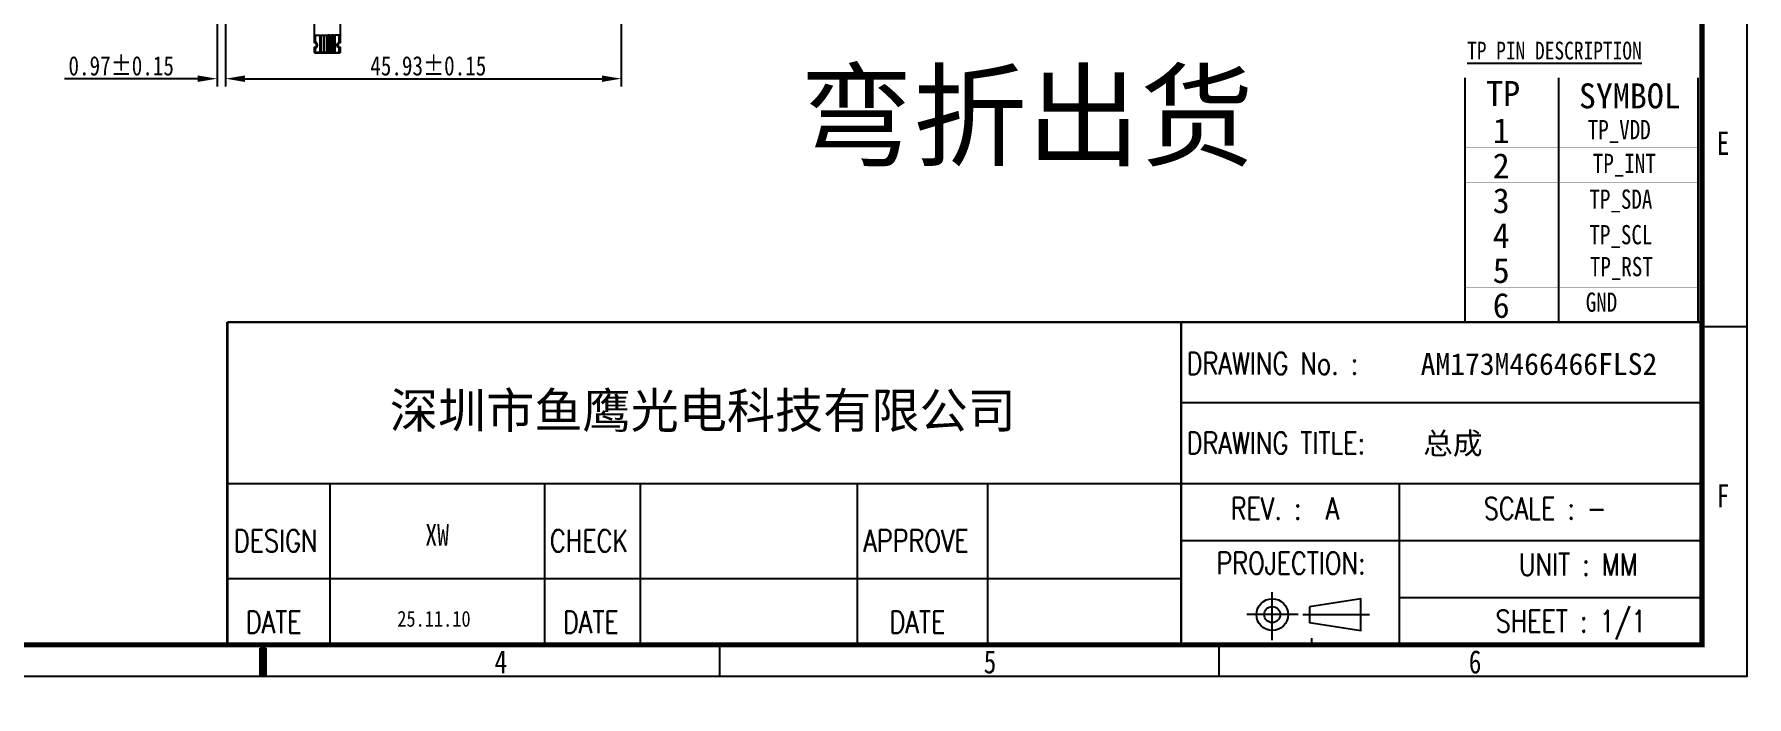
# Model space of a CAD drawing. Header units: inches. Extents: x 265 to 1423, y -753 to -394.
# Drawn here: x 1221.8 to 1420.5, y -753.2 to -676.3 of the extents above; entities that cross this region are included whole.
import ezdxf
from ezdxf.enums import TextEntityAlignment as Align

# ---------------------------------------------------------------- set-up
doc = ezdxf.new("R2010")
doc.units = ezdxf.units.IN
doc.header["$LTSCALE"] = 0.909449
doc.header["$MEASUREMENT"] = 0
doc.header["$PDMODE"] = 3
doc.header["$PDSIZE"] = 0.3125
doc.layers.get('0').update_dxf_attribs({"linetype": 'CONTINUOUS'})
doc.layers.get('Defpoints').update_dxf_attribs({"linetype": 'CONTINUOUS'})
for name, color, linetype in [('DIM', 7, 'CONTINUOUS'), ('DIM（标注）', 3, 'CONTINUOUS'), ('tableLine', 7, 'CONTINUOUS'), ('TopOverlay', 2, 'CONTINUOUS'), ('TP-FPC', 43, 'CONTINUOUS')]:
    doc.layers.add(name, color=color, linetype=linetype)
doc.styles.add('CCN-1', font='SimSun.ttf', dxfattribs={"width": 0.85})
doc.styles.add('romans', font='romans.shx')
doc.styles.get("Standard").update_dxf_attribs({"font": 'txt', "width": 0.8})
doc.styles.add('中文', font='SimSun.ttf')
doc.styles.add('宋体', font='SimSun.ttf', dxfattribs={"width": 0.8})
doc.dimstyles.new('DIM-CCN', dxfattribs={"dimscale": 0.9, "dimtxt": 1.7, "dimasz": 1.8, "dimexe": 1.5, "dimexo": 0.5, "dimgap": 0.3, "dimtad": 1, "dimzin": 0, "dimdsep": 46, "dimtxsty": 'CCN-1', "dimblk": 'OPEN30', "dimcen": 0.05, "dimclrd": 256, "dimclre": 256, "dimclrt": 256, "dimadec": 0, "dimazin": 0, "dimtfac": 1, "dimtofl": 0, "dimtmove": 0, "dimatfit": 3, "dimldrblk": 'OPEN30', "dimfxl": 1, "dimtolj": 1, "dimtzin": 0, "dimlwd": -1, "dimlwe": -1, "dimarcsym": 0})

# ---------------------------------------------------------------- blocks, each defined once
blk = doc.blocks.new('*D183')
at = {"layer": 'Defpoints', "color": 0, "transparency": 16777216}
for p in [(1243.96, -629.79), (1242.99, -630.49), (1242.99, -681.42)]:
    blk.add_point(p, dxfattribs=at)
at = {"layer": 'DIM（标注）', "transparency": 16777216}
for p, q in [((1242.99, -630.94), (1242.99, -682.32)), ((1243.96, -630.24), (1243.96, -682.32)), ((1240.74, -681.42), (1225.28, -681.42)), ((1246.21, -681.42), (1248.46, -681.42))]:
    blk.add_line(p, q, dxfattribs=at)
for points in [[(1240.74, -681.05), (1240.74, -681.8), (1242.99, -681.42)], [(1246.21, -681.05), (1246.21, -681.8), (1243.96, -681.42)]]:
    blk.add_solid(points, dxfattribs=at)
at = {"layer": 'DIM（标注）', "transparency": 16777216, "insert": (1231.85, -679.94), "char_height": 2.25, "attachment_point": 5, "style": '宋体'}
blk.add_mtext('\\A1;0.97±0.15', dxfattribs=at)
blk = doc.blocks.new('_Open30')
at = {"color": 0, "linetype": 'ByBlock', "lineweight": -2}
for p, q in [((-1, 0.268), (0, 0)), ((0, 0), (-1, -0.268)), ((0, 0), (-1, 0))]:
    blk.add_line(p, q, dxfattribs=at)
blk = doc.blocks.new('*D186')
at = {"layer": 'Defpoints', "color": 0, "transparency": 16777216}
for p in [(1243.96, -629.79), (1289.89, -629.79), (1289.89, -681.42)]:
    blk.add_point(p, dxfattribs=at)
at = {"layer": 'DIM（标注）', "transparency": 16777216}
for p, q in [((1243.96, -630.24), (1243.96, -682.32)), ((1289.89, -630.24), (1289.89, -682.32)), ((1246.21, -681.42), (1287.64, -681.42))]:
    blk.add_line(p, q, dxfattribs=at)
for points in [[(1246.21, -681.05), (1246.21, -681.8), (1243.96, -681.42)], [(1287.64, -681.05), (1287.64, -681.8), (1289.89, -681.42)]]:
    blk.add_solid(points, dxfattribs=at)
at = {"layer": 'DIM（标注）', "transparency": 16777216, "insert": (1267.49, -679.94), "char_height": 2.25, "attachment_point": 5, "style": '宋体'}
blk.add_mtext('\\A1;45.93{\\A1;%%P0.15}', dxfattribs=at)

msp = doc.modelspace()

# ---------------------------------------------------------------- linework, layer by layer
at = {"color": 1, "linetype": 'Continuous'}
msp.add_line((1254.304, -677.769), (1254.28, -677.793), dxfattribs=at)
for p, q in [((1420.513, -710.231), (1415.324, -710.231)), ((1354.857, -719.023), (1415.324, -719.023)), ((1244.167, -728.43), (1415.324, -728.43)), ((1256.062, -728.43), (1256.062, -747.444)), ((1280.975, -728.43), (1280.975, -747.286)), ((1292.078, -728.43), (1292.078, -747.444)), ((1317.256, -728.43), (1317.256, -747.286)), ((1332.398, -728.43), (1332.398, -747.444)), ((1380.184, -728.43), (1380.184, -747.286)), ((1354.857, -735.038), (1415.324, -735.038)), ((1380.184, -741.649), (1415.324, -741.649)), ((1301.344, -750.85), (1301.344, -747.17)), ((1359.28, -750.85), (1359.28, -747.17))]:
    msp.add_line(p, q)
at = {"color": 1}
msp.add_line((1244.166, -739.471), (1354.857, -739.471), dxfattribs=at)
at = {"ltscale": 0.8}
for p, q in [((1365.442, -746.633), (1365.442, -741.06)), ((1368.454, -743.654), (1362.495, -743.654)), ((1369.008, -743.65), (1376.719, -743.65))]:
    msp.add_line(p, q, dxfattribs=at)
msp.add_lwpolyline([(1074.598, -505.52), (1420.513, -505.52), (1420.513, -750.85), (1074.598, -750.85), (1074.598, -505.52)])
at = {"color": 7, "linetype": 'Continuous', "const_width": 0.595}
msp.add_lwpolyline([(1079.786, -747.17), (1415.324, -747.17), (1415.324, -509.2), (1079.786, -509.2)], close=True, dxfattribs=at)
at = {"color": 30, "linetype": 'Continuous'}
msp.add_lwpolyline([(1257.278, -664.382), (1257.275, -677.269), (1257.228, -677.269, 0.4142136), (1257.028, -677.469), (1257.028, -677.569, 0.4142136), (1257.228, -677.769), (1257.275, -677.769), (1257.275, -678.319, -0.4142136), (1257.125, -678.469), (1254.43, -678.469, -0.4142136), (1254.28, -678.319), (1254.28, -677.769), (1254.328, -677.769, 0.4142136), (1254.528, -677.569), (1254.528, -677.469, 0.4142136), (1254.328, -677.269), (1254.28, -677.269), (1254.28, -664.329, -0.4162553)], format="xyb", dxfattribs=at)
at = {"const_width": 0.276}
for points in [[(1244.166, -747.17), (1244.168, -709.686)], [(1244.168, -709.686), (1415.324, -709.686)], [(1244.168, -709.686), (1415.324, -709.686)], [(1245.499, -709.686), (1414.817, -709.686)], [(1245.499, -709.686), (1414.817, -709.686)], [(1354.857, -747.286), (1354.857, -709.686)]]:
    msp.add_lwpolyline(points, dxfattribs=at)
msp.add_lwpolyline([(1369.753, -742.728), (1369.753, -744.573), (1375.706, -745.496), (1375.706, -741.805)], close=True)
msp.add_lwpolyline([(1248.31, -747.17, 0, 4.679, 0), (1248.31, -749.126, 0.936, 0.936, 0), (1248.31, -750.85, 0.936, 0.936, 0)], format="xyseb")
at = {"color": 7, "linetype": 'Continuous'}
msp.add_lwpolyline([(1370.045, -746.909), (1370.045, -746.404)], dxfattribs=at)
for centre, radius in [((1365.442, -743.65), 1.846), ((1365.442, -743.647), 0.923)]:
    msp.add_circle(centre, radius)
at = {"layer": 'tableLine', "color": 3, "lineweight": 0}
msp.add_line((1385.661, -709.686), (1414.817, -709.686), dxfattribs=at)
at = {"layer": 'TopOverlay'}
for p, q in [((1387.787, -681.309), (1387.787, -709.686)), ((1398.679, -681.309), (1398.679, -709.686)), ((1414.817, -681.309), (1414.817, -709.686)), ((1387.787, -709.686), (1414.817, -709.686))]:
    msp.add_line(p, q, dxfattribs=at)
at = {"layer": 'TopOverlay', "const_width": 0.017}
for points in [[(1387.787, -681.309), (1414.817, -681.309)], [(1387.787, -685.359), (1414.817, -685.359)], [(1387.787, -689.414), (1414.817, -689.414)], [(1387.787, -693.468), (1414.817, -693.468)], [(1387.787, -697.523), (1414.817, -697.523)], [(1387.787, -701.577), (1414.817, -701.577)], [(1387.787, -705.632), (1414.817, -705.632)]]:
    msp.add_lwpolyline(points, dxfattribs=at)
at = {"layer": 'TopOverlay', "const_width": 0.00851}
for points in [[(1387.783, -685.364, 1), (1387.791, -685.364, 1)], [(1387.783, -690.77, 1), (1387.791, -690.77, 1)], [(1387.783, -690.77, 1), (1387.791, -690.77, 1)]]:
    msp.add_lwpolyline(points, format="xyb", close=True, dxfattribs=at)
at = {"layer": 'TP-FPC'}
for points in [[(1254.413, -677.181), (1254.413, -676.369), (1254.913, -676.369), (1254.913, -678.369), (1254.463, -678.369, -0.4142136), (1254.413, -678.319), (1254.413, -677.857, 0.3323686), (1254.628, -677.569), (1254.628, -677.469, 0.3323686)], [(1257.143, -677.181), (1257.143, -676.369), (1256.643, -676.369), (1256.643, -678.369), (1257.093, -678.369, 0.4142136), (1257.143, -678.319), (1257.143, -677.857, -0.3323686), (1256.928, -677.569), (1256.928, -677.469, -0.3323686)]]:
    msp.add_lwpolyline(points, format="xyb", close=True, dxfattribs=at)
for points in [[(1255.043, -678.369), (1255.043, -676.369), (1255.313, -676.369), (1255.313, -678.369)], [(1255.443, -678.369), (1255.443, -676.369), (1255.713, -676.369), (1255.713, -678.369)], [(1256.113, -678.369), (1256.113, -676.369), (1255.843, -676.369), (1255.843, -678.369)], [(1256.513, -678.369), (1256.513, -676.369), (1256.243, -676.369), (1256.243, -678.369)]]:
    msp.add_lwpolyline(points, close=True, dxfattribs=at)

# ---------------------------------------------------------------- texts
at = {"style": 'romans', "width": 0.8}
for s, height, p in [('DRAWING No. : ', 2.54826, (1355.513, -715.761)), ('DRAWING TITLE:', 2.54826, (1355.513, -724.999)), ('REV. :  A', 2.5483, (1360.626, -732.6)), ('SCALE : -', 2.5483, (1390.001, -732.589)), ('DESIGN', 2.5483, (1244.937, -736.349)), ('CHECK', 2.5483, (1281.613, -736.349)), ('APPROVE', 2.5483, (1317.99, -736.349)), ('PROJECTION:', 2.54826, (1358.971, -738.948)), ('DATE', 2.5483, (1246.323, -745.786)), ('DATE', 2.5483, (1283.132, -745.786)), ('DATE', 2.5483, (1321.032, -745.786))]:
    msp.add_text(s, height=height, dxfattribs=at).set_placement(p)
at = {"color": 4, "lineweight": 0, "style": '宋体'}
for s, height, p in [('AM173M466466FLS2', 2.52267, (1382.668, -715.813)), ('总成', 2.5227, (1382.962, -725.029))]:
    msp.add_text(s, height=height, dxfattribs=at).set_placement(p)
at = {"lineweight": 9, "style": '宋体'}
msp.add_text('深圳市鱼鹰光电科技有限公司', height=4.09713, dxfattribs=at).set_placement((1263.03, -721.993))
at = {"style": 'romans', "width": 0.8}
for s, height, p in [('UNIT : MM', 2.5483, (1400.98, -737.84)), ('SHEET : 1/1', 2.54826, (1400.107, -744.604))]:
    msp.add_text(s, height=height, dxfattribs=at).set_placement(p, align=Align.MIDDLE)
at = {"color": 1, "width": 0.85}
msp.add_text('25.11.10', height=1.8404, dxfattribs=at).set_placement((1263.891, -745.052))
at = {"color": 2, "lineweight": -3, "insert": (1388.056, -677.124), "char_height": 2.0691, "width": 28.83145, "attachment_point": 1, "style": '宋体'}
msp.add_mtext('{\\LTP PIN DESCRIPTION}', dxfattribs=at)
at = {"char_height": 2.699, "attachment_point": 1}
for s, insert, width in [('E', (1417.022, -687.57), 16.08028), ('F', (1417.022, -728.512), 14.5413), ('4', (1275.181, -747.78), 2.1774), ('5', (1331.949, -747.78), 2.2572), ('6', (1388.251, -747.78), 5.54882)]:
    msp.add_mtext(s, dxfattribs=dict(at, insert=insert, width=width))
at = {"color": 4, "lineweight": 0, "insert": (1268.519, -734.376), "char_height": 2.5227, "width": 24.91293, "attachment_point": 5, "style": '宋体'}
msp.add_mtext('XW', dxfattribs=at)
at = {"layer": 'DIM', "color": 7, "insert": (1310.6, -680.922), "char_height": 9.6599, "width": 352.19284, "attachment_point": 1, "style": '中文'}
msp.add_mtext('弯折出货', dxfattribs=at)
at = {"layer": 'TopOverlay', "style": '宋体'}
for s, height, p in [('TP', 2.8961, (1390.272, -684.583)), ('SYMBOL', 2.8961, (1401.037, -684.863)), ('1', 2.896, (1391.03, -688.905)), ('2', 2.896, (1391.03, -692.975)), ('3', 2.896, (1391.03, -697.03)), ('4', 2.896, (1391.03, -701.084)), ('5', 2.896, (1391.03, -705.139)), ('6', 2.896, (1391.03, -709.193))]:
    msp.add_text(s, height=height, dxfattribs=at).set_placement(p)
at = {"layer": 'TopOverlay', "char_height": 2.23463, "width": 16.3958, "attachment_point": 1, "style": '宋体'}
for s, insert in [('{\\C1;TP_VDD}', (1402.066, -686.213)), ('{\\C1;TP_INT}', (1402.656, -690.142)), ('{\\C1;TP_SDA}', (1402.261, -694.295)), ('{\\C1;TP_SCL}', (1402.261, -698.415)), ('{\\C1;TP_RST}', (1402.311, -702.125))]:
    msp.add_mtext(s, dxfattribs=dict(at, insert=insert))
at = {"layer": 'TopOverlay', "color": 1, "insert": (1401.83, -706.25), "char_height": 2.2346, "width": 16.3958, "attachment_point": 1, "style": '宋体'}
msp.add_mtext('GND', dxfattribs=at)

# ---------------------------------------------------------------- dimensions: what is measured, and where the dimension line sits
at = {"layer": 'DIM（标注）'}
dim = msp.add_linear_dim(base=(1242.9863, -681.4245), p1=(1243.9611, -629.7901), p2=(1242.9863, -630.494), dimstyle='DIM-CCN', override={"dimtxt": 2.5, "dimasz": 2.5, "dimexe": 1, "dimtxsty": '宋体', "dimsah": 1, "dimtol": 1, "dimtp": 0.15, "dimtm": 0.15}, dxfattribs=at)
dim.commit()
dim.dimension.update_dxf_attribs({"geometry": '*D183', "text_midpoint": (1231.8468, -681.4245), "dimtype": 160})
dim = msp.add_linear_dim(base=(1289.891, -681.424), p1=(1243.961, -629.79), p2=(1289.891, -629.79), text='<>{\\A1;%%P0.15}', dimstyle='DIM-CCN', override={"dimtxt": 2.5, "dimasz": 2.5, "dimexe": 1, "dimtxsty": '宋体', "dimsah": 1}, dxfattribs=at)
dim.commit()
dim.dimension.update_dxf_attribs({"geometry": '*D186', "text_midpoint": (1267.494, -681.424), "dimtype": 160})

doc.saveas('drawing.dxf')
